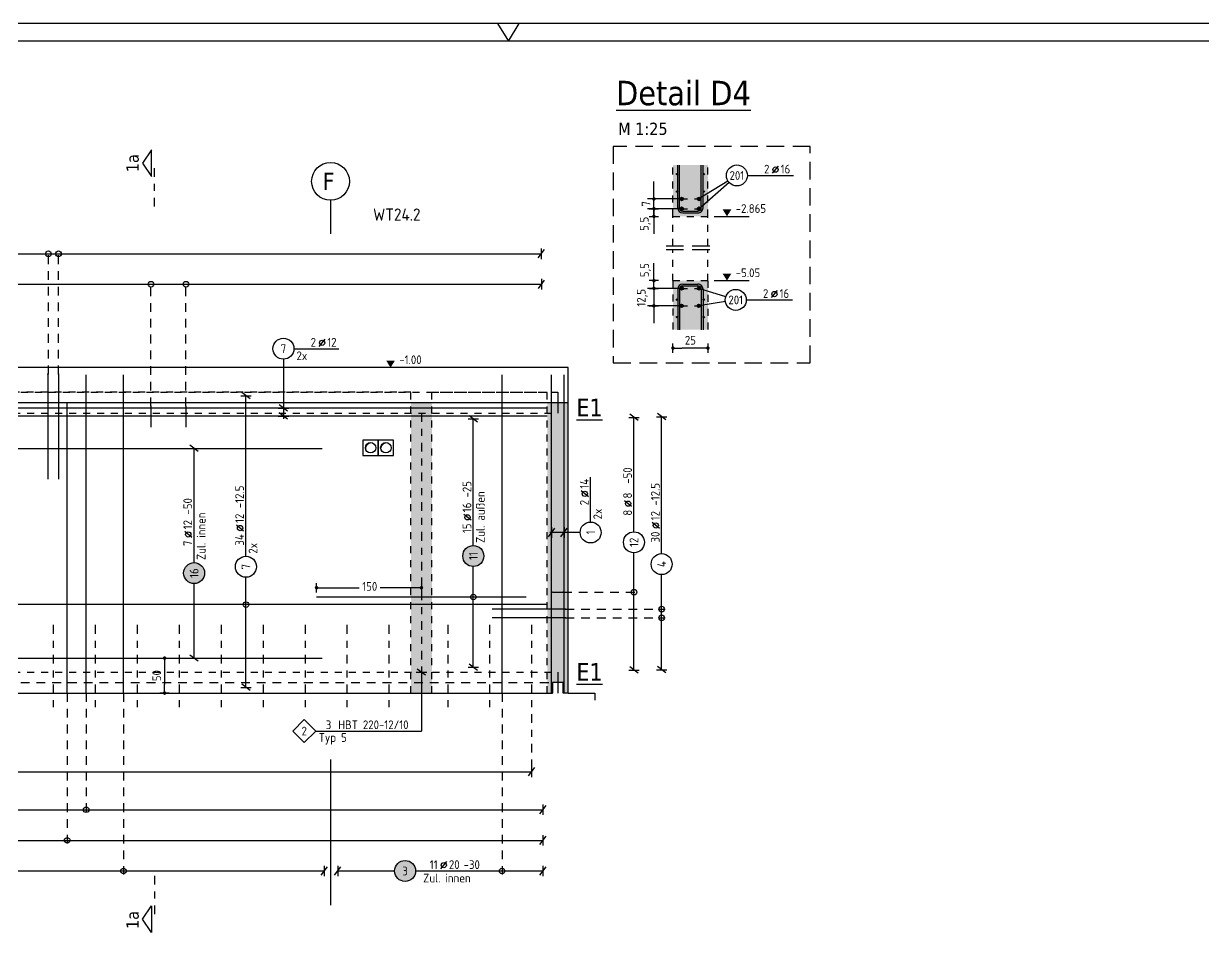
# Model space of a CAD drawing. Extents: x 112 to 428, y 0 to 92.
# Drawn here: x 134.78 to 151.65, y 16.7 to 29.7 of the extents above; entities that cross this region are included whole.
import ezdxf
from ezdxf.enums import TextEntityAlignment as Align

# ---------------------------------------------------------------- set-up
doc = ezdxf.new("R2010")
doc.units = 0
doc.header["$LTSCALE"] = 0.5
for name, pattern in [('AUSGEZOGEN', [1000.01, 1000, 0.01]), ('DASHDOT2', [0.5, 0.25, -0.125, 0, -0.125]), ('DASHDOTSMALL', [1.05, 0.5, -0.25, 0.05, -0.25]), ('DASHED', [0.75, 0.5, -0.25]), ('HIDDEN', [0.375, 0.25, -0.125]), ('HIDDEN2', [0.187, 0.125, -0.062]), ('HIDDEN4', [0.12, 0.02, -0.1]), ('PUNKT', [0.175, 0.05, -0.125]), ('STRICHLINIE', [0.75, 0.5, -0.25]), ('STRICHPUNKT', [1, 0.5, -0.25, 0, -0.25]), ('STRICHPUNKT2', [0.55, 0.25, -0.125, 0.05, -0.125]), ('VERDECKT', [0.375, 0.25, -0.125])]:
    doc.linetypes.add(name, pattern=pattern)
for name, color, linetype in [('ACHSEN', 150, 'Continuous'), ('AFB', 7, 'Continuous'), ('AFU', 7, 'Continuous'), ('BETON', 7, 'Continuous'), ('DETAIL', 7, 'Continuous'), ('DRUEBER', 7, 'Continuous'), ('Fugenband', 7, 'Continuous'), ('grau_hell', 7, 'Continuous'), ('grau_mittel', 7, 'Continuous'), ('HBT', 7, 'Continuous'), ('HILFE', 7, 'Continuous'), ('koten', 7, 'Continuous'), ('MASSE', 7, 'Continuous'), ('RAHMEN', 7, 'Continuous'), ('RND', 7, 'Continuous'), ('SCHATTEN', 15, 'Continuous'), ('SCHNITTE', 6, 'STRICHPUNKT'), ('SFP_Achsen', 7, 'Continuous'), ('TEXT', 7, 'Continuous')]:
    doc.layers.add(name, color=color, linetype=linetype)
doc.layers.add('NOPLOT', color=7, linetype='Continuous', plot=False)
doc.styles.add('helv', font='tahoma.ttf')
doc.styles.add('txt', font='isocp.shx')
doc.linetypes.add('AFU_50L', pattern='A,0.75,["/",Standard,S=0.2,R=0,X=-0.01,Y=-0.1],0.07,["/",Standard,S=0.2,R=0,X=-0.01,Y=-0.1],0.75', length=1.57)
doc.linetypes.add('AFU_50M', pattern='A,0.45,["/",Standard,S=0.2,R=0,X=-0.01,Y=-0.1],0.07,["/",Standard,S=0.2,R=0,X=-0.01,Y=-0.1],0.45', length=0.97)
doc.dimstyles.new('DOT_I', dxfattribs={"dimscale": 0.5, "dimtxt": 0.25, "dimasz": 0.25, "dimexe": 0.1, "dimexo": 0.3, "dimgap": 0.1, "dimtad": 1, "dimdec": 3, "dimzin": 3, "dimtxsty": 'txt', "dimblk": 'DOT', "dimblk1": 'DOT', "dimblk2": 'DOT', "dimsah": 1, "dimcen": 0.1, "dimse1": 1, "dimse2": 1, "dimazin": 0, "dimtfac": 1, "dimtdec": 4, "dimtix": 1, "dimtmove": 2, "dimatfit": 3, "dimfxl": 0, "dimtvp": 1, "dimtolj": 1, "dimtzin": 0, "dimarcsym": 0})

# ---------------------------------------------------------------- blocks, each defined once
blk = doc.blocks.new('OKRD_O')
at = {"color": 0, "linetype": 'ByBlock'}
blk.add_solid([(-0.125, 0.202), (0.125, 0.202), (0, 0)], dxfattribs=at)
at = {"color": 0, "linetype": 'ByBlock', "style": 'txt'}
blk.add_attdef('OKRD', (0.25, 0.1), '', height=0.25, dxfattribs=at)
blk = doc.blocks.new('lei_gre')
at = {"layer": 'RND', "color": 7, "linetype": 'Continuous'}
for p, q in [((-0.09, -0.12), (0.09, 0.12)), ((0, 0.15), (0, -0.15))]:
    blk.add_line(p, q, dxfattribs=at)
blk = doc.blocks.new('RND_LEI')
at = {"layer": 'RND', "color": 7, "linetype": 'Continuous'}
blk.add_line((1.022, 0.066), (1.19, 0.27), dxfattribs=at)
for centre, radius in [((0, 0), 0.3), ((1.106, 0.168), 0.075)]:
    blk.add_circle(centre, radius, dxfattribs=at)
at = {"layer": 'RND', "color": 7, "linetype": 'Continuous', "style": 'txt'}
blk.add_attdef('POSL', text='', height=0.25, dxfattribs=at).set_placement((0, 0), align=Align.MIDDLE)
blk.add_attdef('ANZ', text='', height=0.25, dxfattribs=at).set_placement((0.931, 0.057), align=Align.RIGHT)
for tag, p in [('DUM', (1.253, 0.057)), ('ABSTD', (1.674, 0.057)), ('POSTXT', (0.374, -0.327))]:
    blk.add_attdef(tag, p, '', height=0.25, dxfattribs=at)
blk = doc.blocks.new('SCHN-2')
at = {"layer": 'SCHNITTE', "color": 6, "linetype": 'Continuous'}
blk.add_lwpolyline([(0.378, 0.088), (0, 0.34), (-0.378, 0.088)], close=True, dxfattribs=at)
at = {"layer": 'SCHNITTE', "color": 1, "linetype": 'DASHDOTSMALL', "style": 'helv'}
blk.add_attdef('SCHN-2', text='', height=0.35, dxfattribs=at).set_placement((0, 0.45), align=Align.CENTER)
blk = doc.blocks.new('DOT')
at = {"layer": 'MASSE', "color": 7, "linetype": 'Continuous'}
for p, q in [((0, 0), (-1, 0)), ((0, 0.54), (0, -0.54))]:
    blk.add_line(p, q, dxfattribs=at)
at = {"layer": 'MASSE', "color": 7, "linetype": 'Continuous', "const_width": 0.2}
blk.add_lwpolyline([(-0.1, 0, 1), (0.1, 0, 1)], format="xyb", close=True, dxfattribs=at)
blk = doc.blocks.new('*D39')
at = {"layer": 'DEFPOINTS', "color": 0, "linetype": 'AUSGEZOGEN', "transparency": 16777216}
for p in [(136.794, 20.626), (136.794, 20.126), (136.794, 20.126)]:
    blk.add_point(p, dxfattribs=at)
at = {"layer": 'MASSE', "color": 0, "linetype": 'AUSGEZOGEN', "lineweight": -2, "transparency": 16777216}
blk.add_line((136.794, 20.501), (136.794, 20.251), dxfattribs=at)
at = {"layer": 'MASSE', "color": 0, "linetype": 'AUSGEZOGEN', "lineweight": -2, "transparency": 16777216, "xscale": 0.125, "yscale": 0.125, "zscale": 0.125}
for p, rotation in [((136.794, 20.626), 90), ((136.794, 20.126), 270)]:
    blk.add_blockref('DOT', p, dxfattribs=dict(at, rotation=rotation))
at = {"layer": 'MASSE', "color": 0, "linetype": 'AUSGEZOGEN', "transparency": 16777216, "insert": (136.681, 20.376), "char_height": 0.125, "attachment_point": 5, "rotation": 90, "style": 'txt'}
blk.add_mtext('\\A1;50', dxfattribs=at)
blk = doc.blocks.new('*D49')
at = {"layer": 'DEFPOINTS', "color": 0, "linetype": 'AUSGEZOGEN', "transparency": 16777216}
for p in [(143.792, 25.914), (143.792, 25.664), (143.792, 25.664)]:
    blk.add_point(p, dxfattribs=at)
at = {"layer": 'MASSE', "color": 0, "linetype": 'AUSGEZOGEN', "lineweight": -2, "transparency": 16777216}
for p, q in [((143.792, 26.039), (143.792, 26.164)), ((143.792, 25.914), (143.792, 25.664)), ((143.792, 25.539), (143.792, 25.414))]:
    blk.add_line(p, q, dxfattribs=at)
at = {"layer": 'MASSE', "color": 0, "linetype": 'AUSGEZOGEN', "lineweight": -2, "transparency": 16777216, "xscale": 0.125, "yscale": 0.125, "zscale": 0.125}
for p, rotation in [((143.792, 25.914), 270), ((143.792, 25.664), 90)]:
    blk.add_blockref('DOT', p, dxfattribs=dict(at, rotation=rotation))
at = {"layer": 'MASSE', "color": 0, "linetype": 'AUSGEZOGEN', "transparency": 16777216, "insert": (143.625, 25.779), "char_height": 0.125, "attachment_point": 5, "rotation": 90, "style": 'txt'}
blk.add_mtext('\\A1;12,5', dxfattribs=at)
blk = doc.blocks.new('*D50')
at = {"layer": 'DEFPOINTS', "color": 0, "linetype": 'AUSGEZOGEN', "transparency": 16777216}
for p in [(143.792, 26.024), (143.792, 26.024), (143.792, 25.914)]:
    blk.add_point(p, dxfattribs=at)
at = {"layer": 'MASSE', "color": 0, "linetype": 'AUSGEZOGEN', "lineweight": -2, "transparency": 16777216}
for p, q in [((143.792, 26.149), (143.792, 26.274)), ((143.792, 25.914), (143.792, 26.024)), ((143.792, 25.789), (143.792, 25.664))]:
    blk.add_line(p, q, dxfattribs=at)
at = {"layer": 'MASSE', "color": 0, "linetype": 'AUSGEZOGEN', "lineweight": -2, "transparency": 16777216, "xscale": 0.125, "yscale": 0.125, "zscale": 0.125}
for p, rotation in [((143.792, 26.024), 270), ((143.792, 25.914), 90)]:
    blk.add_blockref('DOT', p, dxfattribs=dict(at, rotation=rotation))
at = {"layer": 'MASSE', "color": 0, "linetype": 'AUSGEZOGEN', "transparency": 16777216, "insert": (143.674, 26.174), "char_height": 0.125, "attachment_point": 5, "rotation": 90, "style": 'txt'}
blk.add_mtext('\\A1;5,5', dxfattribs=at)
blk = doc.blocks.new('*D51')
at = {"layer": 'DEFPOINTS', "color": 0, "linetype": 'AUSGEZOGEN', "transparency": 16777216}
for p in [(143.792, 27.053), (143.792, 27.053), (143.792, 26.943)]:
    blk.add_point(p, dxfattribs=at)
at = {"layer": 'MASSE', "color": 0, "linetype": 'AUSGEZOGEN', "lineweight": -2, "transparency": 16777216}
for p, q in [((143.792, 27.178), (143.792, 27.303)), ((143.792, 26.943), (143.792, 27.053)), ((143.792, 26.818), (143.792, 26.693))]:
    blk.add_line(p, q, dxfattribs=at)
at = {"layer": 'MASSE', "color": 0, "linetype": 'AUSGEZOGEN', "lineweight": -2, "transparency": 16777216, "xscale": 0.125, "yscale": 0.125, "zscale": 0.125}
for p, rotation in [((143.792, 27.053), 270), ((143.792, 26.943), 90)]:
    blk.add_blockref('DOT', p, dxfattribs=dict(at, rotation=rotation))
at = {"layer": 'MASSE', "color": 0, "linetype": 'AUSGEZOGEN', "transparency": 16777216, "insert": (143.668, 26.837), "char_height": 0.125, "attachment_point": 5, "rotation": 90, "style": 'txt'}
blk.add_mtext('\\A1;5,5', dxfattribs=at)
blk = doc.blocks.new('*D52')
at = {"layer": 'DEFPOINTS', "color": 0, "linetype": 'AUSGEZOGEN', "transparency": 16777216}
for p in [(143.792, 27.193), (143.792, 27.193), (143.792, 27.053)]:
    blk.add_point(p, dxfattribs=at)
at = {"layer": 'MASSE', "color": 0, "linetype": 'AUSGEZOGEN', "lineweight": -2, "transparency": 16777216}
for p, q in [((143.792, 27.318), (143.792, 27.443)), ((143.792, 27.053), (143.792, 27.193)), ((143.792, 26.928), (143.792, 26.803))]:
    blk.add_line(p, q, dxfattribs=at)
at = {"layer": 'MASSE', "color": 0, "linetype": 'AUSGEZOGEN', "lineweight": -2, "transparency": 16777216, "xscale": 0.125, "yscale": 0.125, "zscale": 0.125}
for p, rotation in [((143.792, 27.193), 270), ((143.792, 27.053), 90)]:
    blk.add_blockref('DOT', p, dxfattribs=dict(at, rotation=rotation))
at = {"layer": 'MASSE', "color": 0, "linetype": 'AUSGEZOGEN', "transparency": 16777216, "insert": (143.68, 27.123), "char_height": 0.125, "attachment_point": 5, "rotation": 90, "style": 'txt'}
blk.add_mtext('\\A1;7', dxfattribs=at)
blk = doc.blocks.new('*D53')
at = {"layer": 'DEFPOINTS', "color": 0, "linetype": 'AUSGEZOGEN', "transparency": 16777216}
for p in [(144.064, 25.06), (144.064, 25.06), (144.564, 25.06)]:
    blk.add_point(p, dxfattribs=at)
at = {"layer": 'MASSE', "color": 0, "linetype": 'AUSGEZOGEN', "lineweight": -2, "transparency": 16777216}
blk.add_line((144.439, 25.06), (144.189, 25.06), dxfattribs=at)
at = {"layer": 'MASSE', "color": 0, "linetype": 'AUSGEZOGEN', "lineweight": -2, "transparency": 16777216, "xscale": 0.125, "yscale": 0.125, "zscale": 0.125, "rotation": 180}
blk.add_blockref('DOT', (144.064, 25.06), dxfattribs=at)
at = {"layer": 'MASSE', "color": 0, "linetype": 'AUSGEZOGEN', "lineweight": -2, "transparency": 16777216, "xscale": 0.125, "yscale": 0.125, "zscale": 0.125}
blk.add_blockref('DOT', (144.564, 25.06), dxfattribs=at)
at = {"layer": 'MASSE', "color": 0, "linetype": 'AUSGEZOGEN', "transparency": 16777216, "insert": (144.314, 25.172), "char_height": 0.125, "attachment_point": 5, "style": 'txt'}
blk.add_mtext('\\A1;25', dxfattribs=at)
blk = doc.blocks.new('HBT_LEI')
at = {"layer": 'HBT', "color": 7, "linetype": 'Continuous'}
blk.add_lwpolyline([(-0.33, 0), (0, 0.33), (0.33, 0), (0, -0.33)], close=True, dxfattribs=at)
at = {"layer": 'HBT', "color": 7, "linetype": 'Continuous', "style": 'txt'}
blk.add_attdef('POSH', text='', height=0.25, dxfattribs=at).set_placement((0, -0.126), align=Align.CENTER)
blk.add_attdef('STKH', text='', height=0.25, dxfattribs=at).set_placement((0.776, 0.055), align=Align.RIGHT)
at = {"layer": 'HBT', "style": 'txt'}
for tag, p in [('ARTH', (0.973, 0.055)), ('TEXTH', (0.415, -0.309))]:
    blk.add_attdef(tag, p, '', height=0.25, dxfattribs=at)
blk = doc.blocks.new('*D58')
at = {"layer": 'DEFPOINTS', "color": 0, "linetype": 'AUSGEZOGEN', "transparency": 16777216}
for p in [(138.967, 21.633), (138.967, 21.633), (140.467, 21.633)]:
    blk.add_point(p, dxfattribs=at)
at = {"layer": 'MASSE', "color": 0, "linetype": 'AUSGEZOGEN', "lineweight": -2, "transparency": 16777216}
for p, q in [((139.092, 21.633), (139.578, 21.633)), ((140.342, 21.633), (139.878, 21.633))]:
    blk.add_line(p, q, dxfattribs=at)
at = {"layer": 'MASSE', "color": 0, "linetype": 'AUSGEZOGEN', "lineweight": -2, "transparency": 16777216, "xscale": 0.125, "yscale": 0.125, "zscale": 0.125, "rotation": 180}
blk.add_blockref('DOT', (138.967, 21.633), dxfattribs=at)
at = {"layer": 'MASSE', "color": 0, "linetype": 'AUSGEZOGEN', "lineweight": -2, "transparency": 16777216, "xscale": 0.125, "yscale": 0.125, "zscale": 0.125}
blk.add_blockref('DOT', (140.467, 21.633), dxfattribs=at)
at = {"layer": 'MASSE', "color": 0, "linetype": 'AUSGEZOGEN', "transparency": 16777216, "insert": (139.728, 21.652), "char_height": 0.125, "attachment_point": 5, "style": 'txt'}
blk.add_mtext('\\A1;150', dxfattribs=at)
blk = doc.blocks.new('A1-35-0')
at = {"layer": 'RAHMEN'}
blk.add_line((118.9, 59.4), (0, 59.4), dxfattribs=at)
at = {"layer": 'RAHMEN', "color": 7, "linetype": 'Continuous'}
for p, q in [((59.14, 59.4), (59.45, 58.9)), ((59.45, 58.9), (59.76, 59.4))]:
    blk.add_line(p, q, dxfattribs=at)
at = {"layer": 'RAHMEN', "color": 5}
blk.add_line((118.4, 58.9), (2, 58.9), dxfattribs=at)

msp = doc.modelspace()

# ---------------------------------------------------------------- hatches: boundary and pattern name
at = {"layer": 'grau_hell'}
for points in [[(141.3591, 22.0865, 1), (141.0591, 22.0865, 1)], [(137.3663, 21.8422, 1), (137.0663, 21.8422, 1)], [(140.0834, 17.5823, 1), (140.3834, 17.5823, 1)]]:
    msp.add_hatch(color=9, dxfattribs=at).paths.add_polyline_path(points)
at = {"layer": 'grau_mittel'}
h = msp.add_hatch(color=61, dxfattribs=at)
h.paths.add_polyline_path([(142.2673, 24.2806), (142.2673, 24.1306), (142.4173, 24.1306), (142.4173, 24.2806)], flags=17)
h.paths.add_polyline_path([(142.4173, 24.1306), (142.2673, 24.1306), (142.2673, 20.4256), (142.4173, 20.4256), (142.4173, 20.2756), (142.4923, 20.2756), (142.4923, 20.1256), (142.5673, 20.1256), (142.5673, 24.2806), (142.4173, 24.2806)])
h.paths.add_polyline_path([(142.3423, 20.2756), (142.4173, 20.2756), (142.4173, 20.4256), (142.2673, 20.4256), (142.2673, 20.1256), (142.3423, 20.1256)])

# ---------------------------------------------------------------- linework, layer by layer
at = {"layer": 'ACHSEN', "color": 140, "linetype": 'AUSGEZOGEN'}
for p, q in [((139.1673, 27.1734), (139.1673, 26.6949)), ((144.1886, 27.1929), (143.7026, 27.1929)), ((144.1886, 27.0529), (143.7026, 27.0529)), ((144.1886, 25.914), (143.7026, 25.914)), ((144.1886, 25.664), (143.7026, 25.664)), ((139.1673, 19.1789), (139.1673, 17.0943))]:
    msp.add_line(p, q, dxfattribs=at)
at = {"layer": 'AFB', "color": 1, "linetype": 'AUSGEZOGEN'}
msp.add_line((142.4173, 24.4306), (142.4173, 24.1306), dxfattribs=at)
at = {"layer": 'AFU', "color": 8, "linetype": 'AFU_50L'}
for p, q in [((124.6873, 24.2806), (142.2673, 24.2806)), ((124.6873, 20.1256), (142.2673, 20.1256))]:
    msp.add_line(p, q, dxfattribs=at)
at = {"layer": 'AFU', "color": 8, "linetype": 'AFU_50M'}
msp.add_line((142.2673, 24.2806), (142.5673, 24.2806), dxfattribs=at)
at = {"layer": 'AFU', "color": 1, "linetype": 'AUSGEZOGEN'}
msp.add_line((142.4173, 20.4256), (142.4173, 20.1256), dxfattribs=at)
at = {"layer": 'AFU', "color": 171, "linetype": 'HIDDEN', "extrusion": (0, 0, -1)}
msp.add_line((124.6123, 20.2756), (142.3423, 20.2756), dxfattribs=at)
at = {"layer": 'AFU', "color": 8, "linetype": 'AUSGEZOGEN'}
for p, q in [((142.4923, 20.2756), (142.3423, 20.2756)), ((142.3423, 20.2756), (142.3423, 20.1256)), ((142.4923, 20.1256), (142.4923, 20.2756)), ((142.2673, 20.1256), (142.3423, 20.1256)), ((142.5673, 20.1256), (142.4923, 20.1256))]:
    msp.add_line(p, q, dxfattribs=at)
at = {"layer": 'BETON', "color": 6, "linetype": 'AUSGEZOGEN'}
for p, q in [((142.5673, 24.7806), (124.3873, 24.7806)), ((142.5673, 20.1256), (142.5673, 24.7806)), ((142.5673, 20.1256), (142.9473, 20.1256)), ((142.9473, 20.1256), (142.9473, 20.0256))]:
    msp.add_line(p, q, dxfattribs=at)
at = {"layer": 'BETON', "color": 1, "linetype": 'AUSGEZOGEN'}
for points in [[(139.8493, 23.5256), (139.8493, 23.7436), (139.6313, 23.7436), (139.6313, 23.5256)], [(140.0673, 23.5256), (140.0673, 23.7436), (139.8493, 23.7436), (139.8493, 23.5256)]]:
    msp.add_lwpolyline(points, close=True, dxfattribs=at)
for centre in [(139.7403, 23.6346), (139.9583, 23.6346)]:
    msp.add_circle(centre, 0.075, dxfattribs=at)
at = {"layer": 'DETAIL', "color": 102, "linetype": 'STRICHLINIE'}
msp.add_lwpolyline([(143.2116, 27.9446), (143.2116, 24.8479), (146.0284, 24.8479), (146.0284, 27.9446)], close=True, dxfattribs=at)
at = {"layer": 'DRUEBER', "color": 7, "linetype": 'PUNKT'}
for p, q in [((144.0641, 26.9429), (144.0641, 27.6764)), ((144.5641, 26.9429), (144.5641, 27.6769)), ((144.0641, 26.9429), (144.5641, 26.9429)), ((144.0641, 26.5215), (144.0641, 26.9429)), ((144.5641, 26.5215), (144.5641, 26.9429)), ((144.0641, 26.024), (144.0641, 26.4681)), ((144.5641, 26.0234), (144.5641, 26.4681)), ((144.0641, 26.024), (144.5641, 26.024)), ((144.0641, 26.024), (144.0641, 25.3212)), ((144.5641, 26.0234), (144.5641, 25.3212)), ((140.3173, 24.4306), (129.3173, 24.4306)), ((140.3173, 20.1256), (140.3173, 24.4306)), ((140.6173, 20.1256), (140.6173, 24.4306)), ((140.6173, 24.4306), (142.2673, 24.4306)), ((142.2673, 20.1256), (142.2673, 24.4306))]:
    msp.add_line(p, q, dxfattribs=at)
at = {"layer": 'Fugenband', "color": 102, "linetype": 'HIDDEN4'}
for p, q in [((124.5373, 24.4306), (142.4173, 24.4306)), ((133.6273, 24.1306), (142.4173, 24.1306)), ((133.6273, 20.4256), (142.4173, 20.4256))]:
    msp.add_line(p, q, dxfattribs=at)
at = {"layer": 'grau_mittel', "color": 61, "linetype": 'PUNKT'}
for points in [[(144.0641, 27.6764), (144.5641, 27.6764), (144.0641, 26.9429), (144.5641, 26.9429)], [(144.0641, 26.024), (144.5641, 26.0234), (144.0641, 25.3212), (144.5641, 25.3212)]]:
    msp.add_solid(points, dxfattribs=at)
at = {"layer": 'grau_mittel', "color": 61}
msp.add_solid([(140.3173, 24.2806), (140.6173, 24.2806), (140.3173, 20.1256), (140.6173, 20.1256)], dxfattribs=at)
at = {"layer": 'HBT', "color": 6, "linetype": 'STRICHPUNKT2'}
msp.add_line((140.4673, 24.1306), (140.4673, 20.4256), dxfattribs=at)
at = {"layer": 'HBT', "color": 102, "linetype": 'AUSGEZOGEN'}
msp.add_line((140.4673, 20.4256), (140.4673, 19.5832), dxfattribs=at)
at = {"layer": 'HBT', "color": 7, "linetype": 'AUSGEZOGEN'}
msp.add_line((138.9557, 19.5832), (140.4673, 19.5832), dxfattribs=at)
at = {"layer": 'HILFE', "color": 102, "linetype": 'AUSGEZOGEN'}
for p, q in [((144.6529, 26.9429), (145.154, 26.9429)), ((144.6529, 26.024), (145.154, 26.024))]:
    msp.add_line(p, q, dxfattribs=at)
at = {"layer": 'HILFE', "color": 102, "linetype": 'DASHED'}
for p, q in [((143.9659, 26.5215), (144.6699, 26.5215)), ((143.9659, 26.4681), (144.6699, 26.4681))]:
    msp.add_line(p, q, dxfattribs=at)
at = {"layer": 'NOPLOT', "color": 191, "linetype": 'Continuous'}
for p, q in [((144.1341, 27.0649), (144.1341, 27.6764)), ((144.1581, 27.0649), (144.1581, 27.6764)), ((144.4701, 27.0649), (144.4701, 27.6764)), ((144.4941, 27.0649), (144.4941, 27.6764)), ((144.2061, 27.0169), (144.4221, 27.0169)), ((144.2061, 26.9929), (144.4221, 26.9929)), ((144.1341, 25.902), (144.1341, 25.3212)), ((144.1581, 25.902), (144.1581, 25.3212)), ((144.2061, 25.974), (144.4221, 25.974)), ((144.2061, 25.95), (144.4221, 25.95)), ((144.4701, 25.902), (144.4701, 25.3212)), ((144.4941, 25.902), (144.4941, 25.3212))]:
    msp.add_line(p, q, dxfattribs=at)
for centre in [(144.1241, 27.5479), (144.5041, 27.5479), (144.1241, 27.2979), (144.5041, 27.2979), (144.1241, 25.7526), (144.5041, 25.7526), (144.1241, 25.5026), (144.5041, 25.5026)]:
    msp.add_circle(centre, 0.01, dxfattribs=at)
for centre, radius, start, end in [((144.2061, 27.0649), 0.072, 180, 269.99999), ((144.2061, 27.0649), 0.048, 180, 269.99999), ((144.4221, 27.0649), 0.048, 269.99999, 0), ((144.4221, 27.0649), 0.072, 269.99999, 0), ((144.2061, 25.902), 0.072, 90.00001, 180), ((144.2061, 25.902), 0.048, 90.00001, 180), ((144.4221, 25.902), 0.072, 0, 90.00001), ((144.4221, 25.902), 0.048, 0, 90.00001)]:
    msp.add_arc(centre, radius, start, end, dxfattribs=at)
at = {"layer": 'RND', "color": 7, "linetype": 'AUSGEZOGEN'}
for p, q in [((145.1285, 27.528), (145.7885, 27.528)), ((132.4088, 26.4082), (142.18, 26.4082)), ((132.6497, 25.9733), (142.1842, 25.9733)), ((145.1124, 25.7486), (145.7724, 25.7486)), ((138.6435, 25.0514), (139.2835, 25.0514)), ((137.9572, 22.083), (137.9572, 24.3784)), ((141.2091, 22.2365), (141.2091, 24.0471)), ((143.5066, 22.4323), (143.5066, 24.0685)), ((143.9027, 22.1202), (143.9027, 24.0775)), ((137.2163, 21.9922), (137.2163, 23.6256)), ((142.8871, 22.5728), (142.8871, 23.2128)), ((143.5066, 20.4549), (143.5066, 22.1323)), ((141.2091, 20.4953), (141.2091, 21.9365)), ((137.9572, 20.2075), (137.9572, 21.783)), ((143.9027, 20.4609), (143.9027, 21.8202)), ((137.2163, 20.6256), (137.2163, 21.6922)), ((132.2607, 19.0012), (142.0423, 19.0012)), ((130.8448, 18.4589), (142.2038, 18.4589)), ((130.8416, 18.0206), (142.2038, 18.0206)), ((129.531, 17.5823), (139.0772, 17.5823)), ((139.2695, 17.5823), (140.0834, 17.5823)), ((140.3834, 17.5823), (142.2038, 17.5823))]:
    msp.add_line(p, q, dxfattribs=at)
at = {"layer": 'RND', "color": 102, "linetype": 'AUSGEZOGEN'}
for p, q in [((144.8509, 27.4491), (144.4366, 27.1929)), ((144.8665, 27.4281), (144.4366, 27.0449)), ((144.8193, 25.7936), (144.4366, 25.914)), ((144.8143, 25.7248), (144.4366, 25.664)), ((138.4935, 24.9014), (138.4935, 24.0477)), ((142.7371, 22.4228), (142.3019, 22.4228))]:
    msp.add_line(p, q, dxfattribs=at)
at = {"layer": 'RND', "color": 102, "linetype": 'VERDECKT'}
for p, q in [((135.132, 24.687), (135.132, 26.4582)), ((135.2757, 24.687), (135.2757, 26.4582)), ((136.5994, 24.2272), (136.5994, 26.0233)), ((137.0994, 24.2272), (137.0994, 26.0233)), ((142.4923, 21.5696), (143.5566, 21.5696)), ((142.5273, 21.327), (143.9527, 21.327)), ((142.5273, 21.202), (143.9527, 21.202)), ((135.4012, 20.1256), (135.4012, 17.9706)), ((135.672, 20.1256), (135.672, 18.4089)), ((136.2059, 20.1256), (136.2059, 17.5323)), ((141.6203, 20.1256), (141.6203, 17.5323))]:
    msp.add_line(p, q, dxfattribs=at)
at = {"layer": 'RND', "color": 171, "linetype": 'DASHDOT2'}
for p, q in [((135.2023, 21.1007), (135.2023, 19.9065)), ((135.8023, 21.1007), (135.8023, 19.9065)), ((136.4023, 21.1007), (136.4023, 19.9065)), ((137.0023, 21.1007), (137.0023, 19.9065)), ((137.6023, 21.1007), (137.6023, 19.9065)), ((138.2023, 21.1007), (138.2023, 19.9065)), ((138.8023, 21.1007), (138.8023, 19.9065)), ((139.4023, 21.1007), (139.4023, 19.9065)), ((140.0023, 21.1007), (140.0023, 19.9065)), ((140.8423, 21.1007), (140.8423, 19.9065)), ((141.4423, 21.1007), (141.4423, 19.9065)), ((142.0423, 21.1007), (142.0423, 19.0012))]:
    msp.add_line(p, q, dxfattribs=at)
at = {"layer": 'RND', "color": 7, "linetype": 'AUSGEZOGEN'}
for points, const_width in [([(144.1806, 27.1929, 1), (144.1966, 27.1929, 1)], 0.016), ([(144.4286, 27.1929, 1), (144.4446, 27.1929, 1)], 0.016), ([(144.1806, 27.0529, 1), (144.1966, 27.0529, 1)], 0.016), ([(144.4286, 27.0529, 1), (144.4446, 27.0529, 1)], 0.016), ([(144.1806, 25.914, -1), (144.1966, 25.914, -1)], 0.016), ([(144.4286, 25.914, -1), (144.4446, 25.914, -1)], 0.016), ([(144.1806, 25.664, -1), (144.1966, 25.664, -1)], 0.016), ([(144.4286, 25.664, -1), (144.4446, 25.664, -1)], 0.016), ([(135.1195, 24.687, 1), (135.132, 24.687, 1)], 0.0125), ([(135.2695, 24.687, 1), (135.282, 24.687, 1)], 0.0125), ([(136.5944, 24.2272, 1), (136.6044, 24.2272, 1)], 0.01), ([(137.0944, 24.2272, 1), (137.1044, 24.2272, 1)], 0.01), ([(142.3363, 21.5696, 1), (142.3463, 21.5696, 1)], 0.01), ([(142.4873, 21.5696, 1), (142.4973, 21.5696, 1)], 0.01), ([(142.5336, 21.327, -1), (142.5211, 21.327, -1)], 0.0125), ([(142.5336, 21.202, -1), (142.5211, 21.202, -1)], 0.0125)]:
    msp.add_lwpolyline(points, format="xyb", close=True, dxfattribs=dict(at, const_width=const_width))
at = {"layer": 'RND', "color": 7, "linetype": 'HIDDEN2'}
for points in [[(144.1726, 27.1929), (144.4526, 27.1929)], [(144.1726, 27.0529), (144.4526, 27.0529)], [(144.1726, 25.914), (144.4526, 25.914)], [(144.1726, 25.664), (144.4526, 25.664)]]:
    msp.add_lwpolyline(points, dxfattribs=at)
at = {"layer": 'RND', "color": 1, "linetype": 'AUSGEZOGEN'}
for points in [[(135.1257, 24.687), (135.1257, 23.187)], [(135.2757, 24.687), (135.2757, 23.187)], [(135.672, 20.1256), (135.672, 24.6756)], [(136.2059, 20.1256), (136.2059, 24.6756)], [(141.6203, 20.1256), (141.6203, 24.6756)], [(142.3278, 20.1256), (142.3278, 24.6756)], [(142.5068, 20.1256), (142.5068, 24.6756)], [(142.2673, 24.203), (133.5173, 24.203)], [(135.4012, 20.1256), (135.4012, 24.2756)], [(136.5994, 24.2272), (136.5994, 23.9272)], [(137.0994, 24.2272), (137.0994, 23.9272)], [(142.2673, 24.0884), (133.5173, 24.0884)], [(133.5472, 23.6256), (139.0472, 23.6256)], [(138.9673, 21.5005), (141.9673, 21.5005)], [(142.3413, 21.5696), (142.4923, 21.5696)], [(142.2673, 21.3917), (133.5173, 21.3917)], [(142.5273, 21.327), (141.4773, 21.327)], [(142.5273, 21.202), (141.4773, 21.202)], [(133.5472, 20.6256), (139.0472, 20.6256)]]:
    msp.add_lwpolyline(points, dxfattribs=at)
at = {"layer": 'RND', "color": 102, "linetype": 'AUSGEZOGEN'}
for centre in [(144.1886, 27.1929), (144.4366, 27.1929), (144.1886, 27.0529), (144.4366, 27.0529), (144.1886, 25.914), (144.4366, 25.914), (144.1886, 25.664), (144.4366, 25.664)]:
    msp.add_circle(centre, 0.025, dxfattribs=at)
at = {"layer": 'RND', "color": 7, "linetype": 'AUSGEZOGEN'}
for centre in [(135.132, 26.4082), (135.2757, 26.4082), (136.5994, 25.9733), (137.0994, 25.9733), (143.5066, 21.5696), (137.9572, 21.3917), (141.2091, 21.5005), (143.9027, 21.327), (143.9027, 21.202), (135.672, 18.4589), (135.4012, 18.0206), (136.2059, 17.5823), (141.6203, 17.5823)]:
    msp.add_circle(centre, 0.04, dxfattribs=at)
at = {"layer": 'SCHATTEN', "color": 1, "linetype": 'AUSGEZOGEN'}
for points in [[(139.7934, 23.6876, 0, 0, 0), (139.7934, 23.6876, 0, 0.00245, 0), (139.7852, 23.6931, 0.00245, 0.00485, 0), (139.7766, 23.6974, 0.00485, 0.00718, 0), (139.7677, 23.7006, 0.00718, 0.00938, 0), (139.7585, 23.7025, 0.00938, 0.0114, 0), (139.7494, 23.7033, 0.0114, 0.0133, 0), (139.7403, 23.703, 0.0133, 0.0149, 0), (139.7315, 23.7016, 0.0149, 0.0162, 0), (139.723, 23.6992, 0.0162, 0.0173, 0), (139.7149, 23.6959, 0.0173, 0.0181, 0), (139.7074, 23.6917, 0.0181, 0.0186, 0), (139.7003, 23.6867, 0.0186, 0.0187, 0), (139.6939, 23.681, 0.0187, 0.0186, 0), (139.6882, 23.6746, 0.0186, 0.0181, 0), (139.6832, 23.6676, 0.0181, 0.0173, 0), (139.679, 23.66, 0.0173, 0.0162, 0), (139.6757, 23.6519, 0.0162, 0.0149, 0), (139.6733, 23.6434, 0.0149, 0.0133, 0), (139.672, 23.6346, 0.0133, 0.0114, 0), (139.6716, 23.6255, 0.0114, 0.00938, 0), (139.6724, 23.6164, 0.00938, 0.00718, 0), (139.6743, 23.6073, 0.00718, 0.00485, 0), (139.6775, 23.5983, 0.00485, 0.00245, 0), (139.6818, 23.5897, 0.00245, 0, 0)], [(140.0114, 23.6876, 0, 0, 0), (140.0114, 23.6876, 0, 0.00245, 0), (140.0032, 23.6931, 0.00245, 0.00485, 0), (139.9946, 23.6974, 0.00485, 0.00718, 0), (139.9857, 23.7006, 0.00718, 0.00938, 0), (139.9765, 23.7025, 0.00938, 0.0114, 0), (139.9674, 23.7033, 0.0114, 0.0133, 0), (139.9583, 23.703, 0.0133, 0.0149, 0), (139.9495, 23.7016, 0.0149, 0.0162, 0), (139.941, 23.6992, 0.0162, 0.0173, 0), (139.9329, 23.6959, 0.0173, 0.0181, 0), (139.9254, 23.6917, 0.0181, 0.0186, 0), (139.9183, 23.6867, 0.0186, 0.0187, 0), (139.9119, 23.681, 0.0187, 0.0186, 0), (139.9062, 23.6746, 0.0186, 0.0181, 0), (139.9012, 23.6676, 0.0181, 0.0173, 0), (139.897, 23.66, 0.0173, 0.0162, 0), (139.8937, 23.6519, 0.0162, 0.0149, 0), (139.8913, 23.6434, 0.0149, 0.0133, 0), (139.89, 23.6346, 0.0133, 0.0114, 0), (139.8896, 23.6255, 0.0114, 0.00938, 0), (139.8904, 23.6164, 0.00938, 0.00718, 0), (139.8923, 23.6073, 0.00718, 0.00485, 0), (139.8955, 23.5983, 0.00485, 0.00245, 0), (139.8998, 23.5897, 0.00245, 0, 0)]]:
    msp.add_lwpolyline(points, format="xyseb", dxfattribs=at)
at = {"layer": 'SCHNITTE', "color": 6, "linetype": 'STRICHPUNKT2'}
for p, q in [((136.6482, 27.083), (136.6482, 27.7039)), ((136.6482, 17.514), (136.6482, 16.8932))]:
    msp.add_line(p, q, dxfattribs=at)
at = {"layer": 'SFP_Achsen', "color": 7, "linetype": 'AUSGEZOGEN'}
msp.add_circle((139.1673, 27.4439), 0.2705, dxfattribs=at)

# ---------------------------------------------------------------- block references
at = {"layer": 'HBT', "color": 7, "linetype": 'AUSGEZOGEN', "xscale": 0.5, "yscale": 0.5, "zscale": 0.5}
msp.add_blockref('HBT_LEI', (138.7907, 19.5832), dxfattribs=at).add_auto_attribs({'POSH': '2', 'STKH': '3', 'ARTH': 'HBT 220-12/10', 'TEXTH': 'Typ 5'})
at = {"layer": 'koten', "color": 7, "linetype": 'VERDECKT'}
ref = msp.add_blockref('OKRD_O', (144.8369, 26.9429), dxfattribs=dict(at, xscale=0.5, yscale=0.5, zscale=0.5))
ref.add_attrib('OKRD', '-2.865', (144.9619, 26.9929), dxfattribs={"height": 0.125, "style": 'txt'})
ref = msp.add_blockref('OKRD_O', (144.8369, 26.024), dxfattribs=dict(at, xscale=0.5, yscale=0.5, zscale=0.5))
ref.add_attrib('OKRD', '-5.05', (144.9619, 26.074), dxfattribs={"height": 0.125, "style": 'txt'})
at = {"layer": 'koten', "color": 7, "linetype": 'AUSGEZOGEN', "xscale": 0.5, "yscale": 0.5, "zscale": 0.5}
msp.add_blockref('OKRD_O', (140.0254, 24.7806), dxfattribs=at).add_auto_attribs({'OKRD': '-1.00'})
at = {"layer": 'RAHMEN', "color": 5, "linetype": 'AUSGEZOGEN', "xscale": 0.5, "yscale": 0.5, "zscale": 0.5}
msp.add_blockref('A1-35-0', (111.9851, 0), dxfattribs=at)
at = {"layer": 'RND', "color": 7, "linetype": 'AUSGEZOGEN', "xscale": 0.5, "yscale": 0.5, "zscale": 0.5}
for p, values in [((144.9785, 27.528), {'POSL': '201', 'DUM': '16', 'ANZ': '2'}), ((144.9624, 25.7486), {'POSL': '201', 'DUM': '16', 'ANZ': '2'}), ((138.4935, 25.0514), {'POSL': '7', 'DUM': '12', 'ANZ': '2', 'POSTXT': '2x'}), ((140.2334, 17.5823), {'POSL': '3', 'DUM': '20', 'ANZ': '11', 'ABSTD': '-30', 'POSTXT': ' Zul. innen'})]:
    msp.add_blockref('RND_LEI', p, dxfattribs=at).add_auto_attribs(values)
for p in [(142.18, 26.4082), (142.1842, 25.9733), (142.3278, 22.4228), (142.5068, 22.4228), (142.0423, 19.0012), (142.2038, 18.4589), (142.2038, 18.0206), (139.0772, 17.5823), (139.2695, 17.5823), (142.2038, 17.5823)]:
    msp.add_blockref('lei_gre', p, dxfattribs=at)
at = {"layer": 'RND', "color": 7, "linetype": 'AUSGEZOGEN', "xscale": 0.5, "yscale": 0.5, "zscale": 0.5, "rotation": 90}
for p in [(137.9572, 24.3784), (138.4935, 24.203), (138.4935, 24.0884), (141.2091, 24.0471), (143.5066, 24.0685), (143.9027, 24.0775), (137.2163, 23.6256), (137.2163, 20.6256), (140.4673, 20.4256), (141.2091, 20.4953), (143.5066, 20.4549), (143.9027, 20.4609), (137.9572, 20.2075)]:
    msp.add_blockref('lei_gre', p, dxfattribs=at)
for p, values in [((143.5066, 22.2823), {'POSL': '12', 'DUM': '8', 'ANZ': '8', 'ABSTD': '-50'}), ((141.2091, 22.0865), {'POSL': '11', 'DUM': '16', 'ANZ': '15', 'ABSTD': '-25', 'POSTXT': 'Zul. außen'}), ((142.8871, 22.4228), {'POSL': '1', 'DUM': '14', 'ANZ': '2', 'POSTXT': '2x'}), ((143.9027, 21.9702), {'POSL': '4', 'DUM': '12', 'ANZ': '30', 'ABSTD': '-12.5'}), ((137.9572, 21.933), {'POSL': '7', 'DUM': '12', 'ANZ': '34', 'ABSTD': '-12.5', 'POSTXT': '2x'}), ((137.2163, 21.8422), {'POSL': '16', 'DUM': '12', 'ANZ': '7', 'ABSTD': '-50', 'POSTXT': 'Zul. innen'})]:
    msp.add_blockref('RND_LEI', p, dxfattribs=at).add_auto_attribs(values)
at = {"layer": 'SCHNITTE', "color": 6, "linetype": 'STRICHPUNKT2', "xscale": 0.5, "yscale": 0.5, "zscale": 0.5, "rotation": 90}
msp.add_blockref('SCHN-2', (136.6482, 27.7039), dxfattribs=at).add_auto_attribs({'SCHN-2': '1a'})
at = {"layer": 'SCHNITTE', "color": 6, "linetype": 'STRICHPUNKT2'}
ref = msp.add_blockref('SCHN-2', (136.6482, 16.8932), dxfattribs=dict(at, xscale=-0.5, yscale=0.5, zscale=0.5, rotation=90))
ref.add_attrib('SCHN-2', '1a', dxfattribs={"color": 1, "linetype": 'DASHDOTSMALL', "height": 0.175, "rotation": 90, "style": 'helv'}).set_placement((136.4234, 16.8817), align=Align.CENTER)

# ---------------------------------------------------------------- texts
at = {"layer": 'NOPLOT', "color": 191, "linetype": 'Continuous', "style": 'txt'}
msp.add_text('WT24.2', height=0.175, dxfattribs=at).set_placement((139.7751, 26.8817))
at = {"layer": 'SFP_Achsen', "color": 6, "linetype": 'AUSGEZOGEN', "style": 'helv'}
msp.add_text('F', height=0.25, dxfattribs=at).set_placement((139.0533, 27.3195))
at = {"layer": 'TEXT', "color": 5, "linetype": 'AUSGEZOGEN', "style": 'helv'}
msp.add_text('%%UDetail D4', height=0.35, dxfattribs=at).set_placement((143.2504, 28.5325))
at = {"layer": 'TEXT', "color": 1, "linetype": 'AUSGEZOGEN', "style": 'helv'}
msp.add_text('M 1:25', height=0.175, dxfattribs=at).set_placement((143.2803, 28.108))
at = {"layer": 'TEXT', "color": 6, "linetype": 'AUSGEZOGEN', "style": 'helv'}
for p in [(142.6842, 24.0856), (142.6842, 20.3056)]:
    msp.add_text('%%UE1', height=0.25, dxfattribs=at).set_placement(p)

# ---------------------------------------------------------------- dimensions: what is measured, and where the dimension line sits
at = {"layer": 'MASSE', "color": 7, "linetype": 'AUSGEZOGEN'}
for base, p1, p2, override, picture, middle in [((143.7924, 27.1929), (143.7924, 27.0529), (143.7924, 27.1929), {"dimdec": 0, "dimlfac": 50}, '*D52', (143.6799, 27.1229)), ((136.7937, 20.1256), (136.7937, 20.6256), (136.7937, 20.1256), {"dimdec": 0, "dimlfac": 100}, '*D39', (136.6812, 20.3756))]:
    dim = msp.add_linear_dim(base=base, p1=p1, p2=p2, angle=90, dimstyle='DOT_I', override=override, dxfattribs=at)
    dim.commit()
    dim.dimension.update_dxf_attribs({"geometry": picture, "text_midpoint": middle})
for base, p1, p2, picture, middle in [((143.7924, 27.0529), (143.7924, 26.9429), (143.7924, 27.0529), '*D51', (143.6681, 26.8374)), ((143.7924, 25.664), (143.7924, 25.914), (143.7924, 25.664), '*D49', (143.6252, 25.779)), ((143.7924, 26.024), (143.7924, 25.914), (143.7924, 26.024), '*D50', (143.6743, 26.1742))]:
    dim = msp.add_linear_dim(base=base, p1=p1, p2=p2, angle=90, dimstyle='DOT_I', override={"dimdec": 1, "dimlfac": 50}, dxfattribs=at)
    dim.commit()
    dim.dimension.update_dxf_attribs({"geometry": picture, "text_midpoint": middle, "dimtype": 160})
dim = msp.add_linear_dim(base=(144.0641, 25.0598), p1=(144.5641, 25.0598), p2=(144.0641, 25.0598), dimstyle='DOT_I', override={"dimdec": 0, "dimlfac": 50}, dxfattribs=at)
dim.commit()
dim.dimension.update_dxf_attribs({"geometry": '*D53', "text_midpoint": (144.3141, 25.1723)})
dim = msp.add_linear_dim(base=(138.9673, 21.6335), p1=(140.4673, 21.6335), p2=(138.9673, 21.6335), dimstyle='DOT_I', override={"dimdec": 0, "dimlfac": 100}, dxfattribs=at)
dim.commit()
dim.dimension.update_dxf_attribs({"geometry": '*D58', "text_midpoint": (139.7278, 21.6521), "dimtype": 160})

doc.saveas('drawing.dxf')
